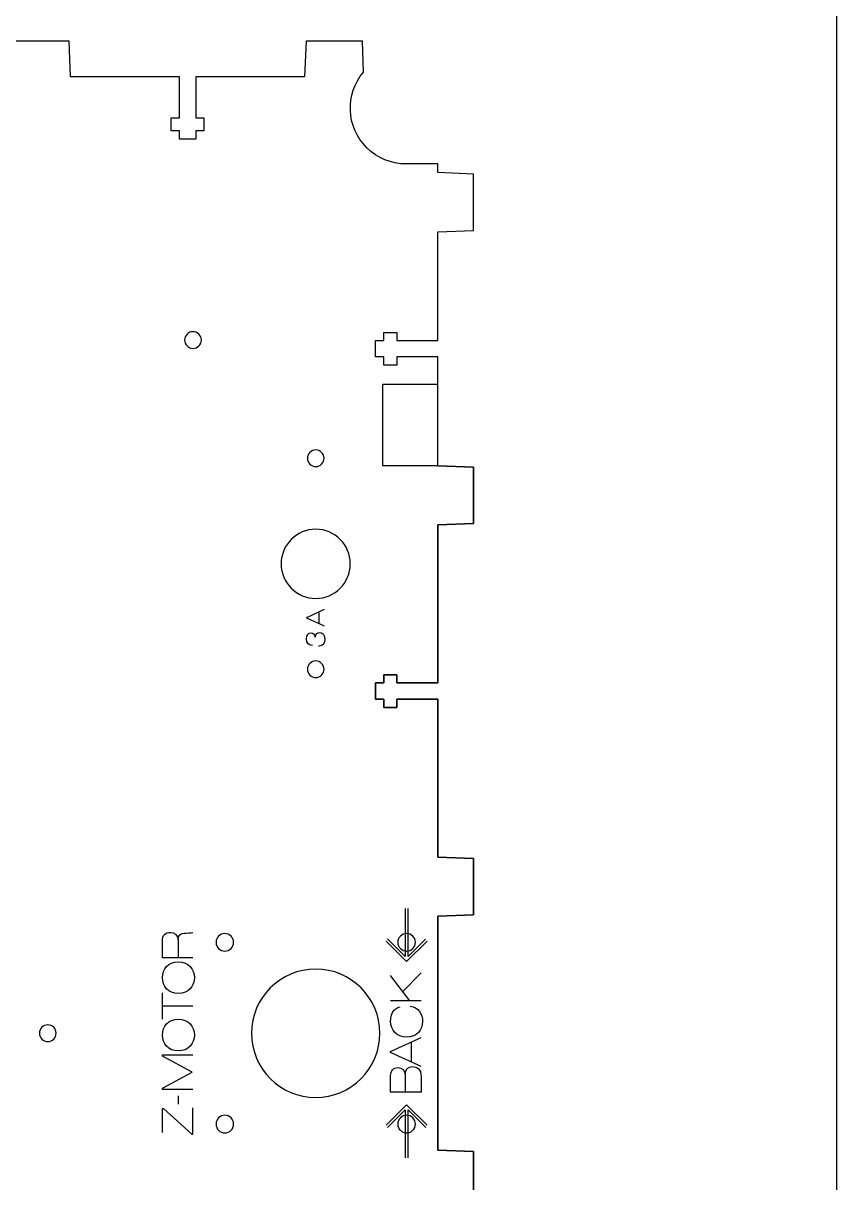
# Model space of a CAD drawing. Header units: millimetres. Extents: x -1200 to 608, y -610 to 472.
# Drawn here: x -138.8 to 0, y -305.3 to -107.5 of the extents above; entities that cross this region are included whole.
import ezdxf

# ---------------------------------------------------------------- set-up
doc = ezdxf.new("R2010")
doc.units = ezdxf.units.MM
for name, color, linetype, true_color in [('CHANGED_PARTS', 3, 'Continuous', 0x00ff00), ('CUTS', 1, 'Continuous', 0xff0000), ('ORIGIONAL_PARTS_THAT_WERE_', 6, 'Continuous', 0xff00ff), ('TEXT', 5, 'Continuous', 0x0000ff)]:
    doc.layers.add(name, color=color, linetype=linetype, true_color=true_color)
doc.layers.add('laser bed referance', color=3, linetype='Continuous', lineweight=25, true_color=0x00ff00)

msp = doc.modelspace()

# ---------------------------------------------------------------- linework, layer by layer
at = {"layer": 'CHANGED_PARTS'}
for p, q in [((-77.25, -161.62), (-77.25, -160.22)), ((-77.25, -160.22), (-75.05, -160.22)), ((-75.05, -160.22), (-75.05, -161.62)), ((-78.69, -164.42), (-78.69, -161.62)), ((-78.69, -161.62), (-77.25, -161.62)), ((-75.05, -161.62), (-68.03, -161.62)), ((-77.25, -164.42), (-78.69, -164.42)), ((-77.25, -165.82), (-77.25, -164.42)), ((-75.05, -165.82), (-77.25, -165.82)), ((-68.03, -164.42), (-75.05, -164.42)), ((-75.05, -164.42), (-75.05, -165.82)), ((-68.03, -169.06), (-68.03, -164.42)), ((-77.42, -182.96), (-77.42, -169.06)), ((-77.42, -169.06), (-68.03, -169.06)), ((-68.03, -182.96), (-77.42, -182.96)), ((-68.03, -182.96), (-61.94, -183.21)), ((-61.94, -183.21), (-61.94, -192.81)), ((-61.94, -192.81), (-68.03, -193.06)), ((-68.03, -193.06), (-68.03, -220.02)), ((-75.05, -218.62), (-77.25, -218.62)), ((-77.25, -218.62), (-77.25, -220.02)), ((-75.05, -220.02), (-75.05, -218.62)), ((-77.25, -220.02), (-78.69, -220.02)), ((-78.69, -220.02), (-78.69, -222.82)), ((-68.03, -220.02), (-75.05, -220.02)), ((-78.69, -222.82), (-77.25, -222.82)), ((-77.25, -222.82), (-77.25, -224.22)), ((-75.05, -224.22), (-75.05, -222.82)), ((-75.05, -222.82), (-68.03, -222.82)), ((-68.03, -222.82), (-68.03, -249.72)), ((-77.25, -224.22), (-75.05, -224.22)), ((-68.03, -249.72), (-61.94, -249.97)), ((-61.94, -249.97), (-61.94, -259.57)), ((-61.94, -259.57), (-68.03, -259.82)), ((-68.03, -259.82), (-68.03, -299.72)), ((-68.03, -299.72), (-61.94, -299.97)), ((-61.94, -299.97), (-61.94, -309.57))]:
    msp.add_line(p, q, dxfattribs=at)
at = {"layer": 'CUTS', "color": 1, "true_color": 0xff0000}
for points in [[(-80.71, -115.81), (-80.92, -110.53), (-90.52, -110.53), (-90.77, -116.62), (-109.33, -116.62), (-109.33, -123.64), (-107.93, -123.64), (-107.93, -125.84), (-109.33, -125.84), (-109.33, -127.28), (-112.13, -127.28), (-112.13, -125.84), (-113.53, -125.84), (-113.53, -123.64), (-112.13, -123.64), (-112.13, -116.62), (-130.68, -116.62), (-130.93, -110.53), (-140.53, -110.53)], [(-68.03, -161.62), (-68.03, -143.07), (-61.94, -142.82), (-61.94, -133.22), (-68.03, -132.97), (-68.03, -131.49), (-73.57, -131.49), (-73.51, -131.49)]]:
    msp.add_lwpolyline(points, dxfattribs=at)
for points in [[(-80.18, -128.71), (-83.72, -125.17), (-83.89, -119.55), (-80.71, -115.81)], [(-73.51, -131.49), (-75.92, -131.48), (-78.34, -130.55), (-80.18, -128.71)], [(-109.81, -160.1), (-110.59, -160.1), (-111.23, -160.74), (-111.23, -161.52)], [(-108.38, -161.52), (-108.38, -160.74), (-109.02, -160.1), (-109.81, -160.1)], [(-111.23, -161.52), (-111.23, -162.31), (-110.59, -162.95), (-109.81, -162.95)], [(-109.81, -162.95), (-109.02, -162.95), (-108.38, -162.31), (-108.38, -161.52)], [(-88.87, -180.27), (-89.66, -180.27), (-90.3, -180.91), (-90.3, -181.7)], [(-90.3, -181.7), (-90.3, -182.48), (-89.66, -183.12), (-88.87, -183.12)], [(-87.45, -181.7), (-87.45, -180.91), (-88.09, -180.27), (-88.87, -180.27)], [(-88.87, -183.12), (-88.09, -183.12), (-87.45, -182.48), (-87.45, -181.7)], [(-88.87, -193.8), (-92.13, -193.8), (-94.77, -196.44), (-94.77, -199.7)], [(-82.97, -199.7), (-82.97, -196.44), (-85.61, -193.8), (-88.87, -193.8)], [(-94.77, -199.7), (-94.77, -202.96), (-92.13, -205.6), (-88.87, -205.6)], [(-88.87, -205.6), (-85.61, -205.6), (-82.97, -202.96), (-82.97, -199.7)], [(-88.87, -216.27), (-89.66, -216.27), (-90.3, -216.91), (-90.3, -217.7)], [(-87.45, -217.7), (-87.45, -216.91), (-88.09, -216.27), (-88.87, -216.27)], [(-90.3, -217.7), (-90.3, -218.48), (-89.66, -219.12), (-88.87, -219.12)], [(-88.87, -219.12), (-88.09, -219.12), (-87.45, -218.48), (-87.45, -217.7)], [(-104.37, -262.78), (-105.2, -262.78), (-105.87, -263.46), (-105.87, -264.28)], [(-102.87, -264.28), (-102.87, -263.46), (-103.54, -262.78), (-104.37, -262.78)], [(-73.37, -262.78), (-74.2, -262.78), (-74.87, -263.46), (-74.87, -264.28)], [(-71.87, -264.28), (-71.87, -263.46), (-72.54, -262.78), (-73.37, -262.78)], [(-105.87, -264.28), (-105.87, -265.11), (-105.2, -265.78), (-104.37, -265.78)], [(-104.37, -265.78), (-103.54, -265.78), (-102.87, -265.11), (-102.87, -264.28)], [(-74.87, -264.28), (-74.87, -265.11), (-74.2, -265.78), (-73.37, -265.78)], [(-73.37, -265.78), (-72.54, -265.78), (-71.87, -265.11), (-71.87, -264.28)], [(-88.87, -268.83), (-94.92, -268.83), (-99.82, -273.74), (-99.82, -279.78)], [(-77.92, -279.78), (-77.92, -273.74), (-82.83, -268.83), (-88.87, -268.83)], [(-134.57, -278.35), (-135.36, -278.35), (-136, -278.99), (-136, -279.78)], [(-133.15, -279.78), (-133.15, -278.99), (-133.78, -278.35), (-134.57, -278.35)], [(-136, -279.78), (-136, -280.57), (-135.36, -281.2), (-134.57, -281.2)], [(-134.57, -281.2), (-133.78, -281.2), (-133.15, -280.57), (-133.15, -279.78)], [(-99.82, -279.78), (-99.82, -285.83), (-94.92, -290.73), (-88.87, -290.73)], [(-88.87, -290.73), (-82.83, -290.73), (-77.92, -285.83), (-77.92, -279.78)], [(-104.37, -293.78), (-105.2, -293.78), (-105.87, -294.46), (-105.87, -295.28)], [(-102.87, -295.28), (-102.87, -294.46), (-103.54, -293.78), (-104.37, -293.78)], [(-73.37, -293.78), (-74.2, -293.78), (-74.87, -294.46), (-74.87, -295.28)], [(-71.87, -295.28), (-71.87, -294.46), (-72.54, -293.78), (-73.37, -293.78)], [(-105.87, -295.28), (-105.87, -296.11), (-105.2, -296.78), (-104.37, -296.78)], [(-104.37, -296.78), (-103.54, -296.78), (-102.87, -296.11), (-102.87, -295.28)], [(-74.87, -295.28), (-74.87, -296.11), (-74.2, -296.78), (-73.37, -296.78)], [(-73.37, -296.78), (-72.54, -296.78), (-71.87, -296.11), (-71.87, -295.28)]]:
    msp.add_open_spline(points, degree=3, dxfattribs=at)
at = {"layer": 'laser bed referance'}
msp.add_line((0, -609.6), (0, 0), dxfattribs=at)
at = {"layer": 'ORIGIONAL_PARTS_THAT_WERE_', "color": 6, "true_color": 0xff00ff}
msp.add_lwpolyline([(-61.94, -309.57), (-61.94, -299.97), (-68.03, -299.72), (-68.03, -259.82), (-61.94, -259.57), (-61.94, -249.97), (-68.03, -249.72), (-68.03, -222.82), (-75.05, -222.82), (-75.05, -224.22), (-77.25, -224.22), (-77.25, -222.82), (-78.69, -222.82), (-78.69, -220.02), (-77.25, -220.02), (-77.25, -218.62), (-75.05, -218.62), (-75.05, -220.02), (-68.03, -220.02), (-68.03, -219.51), (-68.03, -193.06), (-61.94, -192.81), (-61.94, -183.21), (-68.03, -182.96), (-68.03, -164.42), (-75.05, -164.42), (-75.05, -165.82), (-77.25, -165.82), (-77.25, -164.42), (-78.69, -164.42), (-78.69, -161.62), (-77.25, -161.62), (-77.25, -160.22), (-75.05, -160.22), (-75.05, -161.62), (-68.03, -161.62), (-68.03, -161.62)], dxfattribs=at)
at = {"layer": 'TEXT', "color": 5, "true_color": 0x0000ff}
for points in [[(-87.36, -210.35), (-90.38, -208.96), (-90.38, -208.85), (-87.36, -207.46)], [(-88.36, -207.92), (-88.36, -209.9)], [(-88.98, -212.2), (-88.97, -212.2)], [(-73.62, -258.53), (-73.62, -266.7), (-76.62, -263.7)], [(-70.13, -263.71), (-73.12, -266.7), (-73.12, -258.53)], [(-109.81, -266.91), (-115.02, -266.91), (-115.02, -264.04)], [(-112.35, -263.85), (-112.34, -263.85)], [(-112.34, -263.85), (-112.33, -266.91)], [(-69.89, -264.08), (-73.37, -267.56), (-76.85, -264.08)], [(-72.83, -274.24), (-76.09, -269.96)], [(-74.03, -272.66), (-70.88, -269.48)], [(-115.02, -277.4), (-115.02, -272.9)], [(-70.88, -274.24), (-76.09, -274.24)], [(-109.81, -275.14), (-115.02, -275.14)], [(-70.88, -285.47), (-76.09, -283.07), (-76.09, -282.88), (-70.88, -280.49)], [(-72.61, -281.28), (-72.61, -284.69)], [(-109.81, -289.4), (-115.02, -289.4), (-115.02, -289.16), (-109.95, -286.42), (-109.95, -286.41), (-115.02, -283.69), (-115.02, -283.44), (-109.81, -283.44)], [(-73.61, -286.78), (-73.62, -289.86)], [(-73.62, -286.78), (-73.61, -286.78)], [(-76.09, -289.86), (-76.09, -287.03)], [(-70.88, -287.22), (-70.88, -289.86), (-76.09, -289.86), (-76.09, -289.86)], [(-112.3, -291.86), (-112.3, -290.46)], [(-115.02, -296.74), (-115.02, -292.6), (-114.84, -292.6), (-110.02, -296.99), (-109.81, -296.99), (-109.81, -292.52)], [(-76.85, -295.46), (-73.37, -291.99), (-69.89, -295.46)], [(-76.61, -295.84), (-73.62, -292.85), (-73.62, -301.02)], [(-73.12, -301.02), (-73.12, -292.85), (-70.12, -295.85)]]:
    msp.add_lwpolyline(points, dxfattribs=at)
for points in [[(-90.43, -212.51), (-90.43, -211.8), (-90.11, -211.49), (-89.65, -211.49)], [(-89.65, -211.49), (-89.36, -211.49), (-89.03, -211.66), (-88.98, -212.2)], [(-88.97, -212.2), (-88.91, -211.62), (-88.57, -211.43), (-88.17, -211.43)], [(-88.17, -211.43), (-87.84, -211.43), (-87.32, -211.64), (-87.32, -212.58)], [(-89.43, -213.64), (-90.04, -213.61), (-90.43, -213.35), (-90.43, -212.51)], [(-87.32, -212.58), (-87.32, -213.36), (-87.7, -213.73), (-88.3, -213.73)], [(-88.3, -213.73), (-88.32, -213.73), (-88.36, -213.72), (-88.39, -213.72)], [(-115.02, -264.04), (-115.02, -263), (-114.52, -262.6), (-113.6, -262.6)], [(-113.6, -262.6), (-113.1, -262.6), (-112.4, -262.94), (-112.35, -263.85)], [(-112.34, -263.85), (-112.33, -263.05), (-111.96, -262.7), (-111.24, -262.7)], [(-111.24, -262.7), (-111.05, -262.7), (-110.02, -262.68), (-109.81, -262.58)], [(-115.02, -270.29), (-115.02, -268.8), (-114.02, -267.59), (-112.3, -267.59)], [(-112.3, -267.59), (-110.57, -267.59), (-109.57, -268.8), (-109.57, -270.29)], [(-112.3, -272.99), (-114.02, -272.99), (-115.02, -271.78), (-115.02, -270.29)], [(-109.57, -270.29), (-109.57, -271.78), (-110.57, -272.99), (-112.3, -272.99)], [(-76.09, -277.76), (-76.09, -276.53), (-75.59, -275.55), (-74.46, -275.27)], [(-72.74, -275.15), (-71.35, -275.3), (-70.65, -276.56), (-70.65, -277.76)], [(-115.02, -280.1), (-115.02, -278.61), (-114.02, -277.4), (-112.3, -277.4)], [(-112.3, -277.4), (-110.57, -277.4), (-109.57, -278.61), (-109.57, -280.1)], [(-73.37, -280.46), (-75.1, -280.46), (-76.09, -279.25), (-76.09, -277.76)], [(-70.65, -277.76), (-70.65, -279.25), (-71.65, -280.46), (-73.37, -280.46)], [(-112.3, -282.8), (-114.02, -282.8), (-115.02, -281.59), (-115.02, -280.1)], [(-109.57, -280.1), (-109.57, -281.59), (-110.57, -282.8), (-112.3, -282.8)], [(-76.09, -287.03), (-76.09, -286.2), (-75.65, -285.63), (-74.8, -285.63)], [(-74.8, -285.63), (-74.19, -285.63), (-73.61, -286.17), (-73.62, -286.78)], [(-73.61, -286.78), (-73.58, -286.1), (-73.21, -285.47), (-72.3, -285.47)], [(-72.3, -285.47), (-71.69, -285.47), (-70.88, -285.85), (-70.88, -287.22)]]:
    msp.add_open_spline(points, degree=3, dxfattribs=at)

doc.saveas('drawing.dxf')
